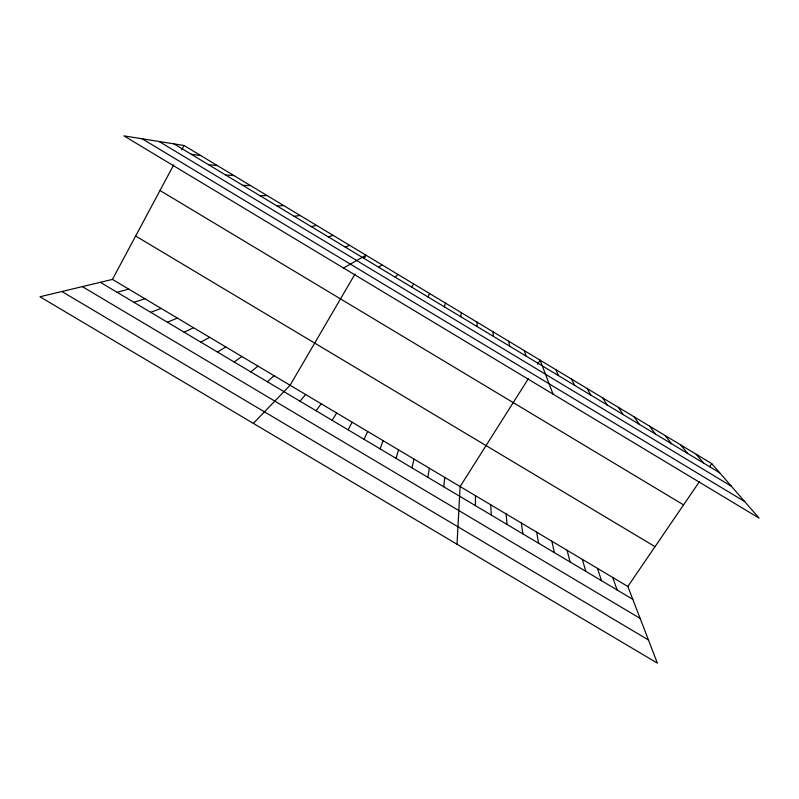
<?xml version="1.0" encoding="UTF-8"?>
<svg xmlns="http://www.w3.org/2000/svg" width="799" height="799" viewBox="0 0 799 799"><rect width="100%" height="100%" fill="white"/><g stroke="black" fill="none" stroke-linecap="round" stroke-linejoin="round"><path stroke-width="1.2" d="M475.445 505.647L475.465 495.69M457.008 544.239L460.124 486.551L528.529 378.426M443.735 486.771L444.763 477.403M460.773 316.704L461.273 312.629M427.855 477.313L429.383 468.234M411.944 467.844L413.982 459.065M444.404 306.846L445.442 303.091M396.014 458.356L398.571 449.877M380.064 448.858L383.13 440.678M364.094 439.36L367.67 431.47M428.024 296.968L429.602 293.543M112.439 279.41L627.844 586.476L657.367 663.13L39.95 296.769L112.439 279.41L173.703 164.884M181.753 149.822L184.06 145.508L711.739 463.63L759.05 518.092L123.925 135.87L184.06 145.508M348.114 429.832L352.199 422.252M355.036 274.017L290.097 385.248L253.343 423.39M364.184 258.347L366.012 255.201L343.55 268.045M332.104 420.304L336.699 413.013M537.517 364.214L540.094 360.149L553.058 394.127M411.615 287.081L413.732 283.975M627.844 586.476L699.604 481.398M709.712 466.596L711.739 463.63M316.064 410.756L321.188 403.775M300.015 401.198L305.647 394.516M395.195 277.183L397.842 274.397M267.365 381.762L274.047 375.69M250.756 371.875L257.987 366.122M378.746 267.266L381.942 264.809M234.137 361.977L241.897 356.534M217.488 352.069L225.787 346.936M200.819 342.142L209.658 337.328M184.13 332.204L193.508 327.71M167.41 322.247L177.338 318.072M345.278 247.101L349.582 245.303M150.671 312.289L161.148 308.424M133.912 302.312L144.929 298.766M328.259 236.844L333.123 235.375M117.133 292.314L128.699 289.088M311.22 226.576L316.654 225.448M294.162 216.289L300.154 215.5M277.073 205.992L283.635 205.543M259.965 195.685L267.096 195.575M242.826 185.358L250.536 185.588M225.668 175.011L233.947 175.59M208.489 164.664L217.338 165.573M191.281 154.287L200.709 155.545M100.324 282.307L632.798 599.33M82.337 286.621L640.129 618.386M61.913 291.515L648.448 639.969M135.65 236.015L655.04 546.656M159.171 141.523L731.375 486.231M142.212 138.806L744.708 501.582M160 190.502L683.564 504.888M174.052 143.91L719.639 472.728M696.239 454.281L703.619 463.07M680.708 444.923L687.579 453.403M665.168 435.555L671.52 443.725M649.597 426.167L655.43 434.027M634.016 416.778L639.33 424.319M618.416 407.37L623.2 414.601M602.786 397.952L607.06 404.873M587.145 388.514L590.89 395.125M571.475 379.076L574.701 385.368M555.794 369.617L558.491 375.6M612.693 577.447L617.148 590.022M597.522 568.409L601.487 580.693M524.364 350.671L526.002 356.024M582.331 559.36L585.807 571.355M567.12 550.301L570.096 562.007M508.623 341.183L509.722 346.207M551.889 541.223L554.376 552.638M536.648 532.144L538.626 543.27M521.377 523.045L522.866 533.882M492.863 331.675L493.432 336.389M506.097 513.937L507.085 524.484M490.796 504.818L491.275 515.075M477.073 322.157L477.113 326.551"/></g></svg>
